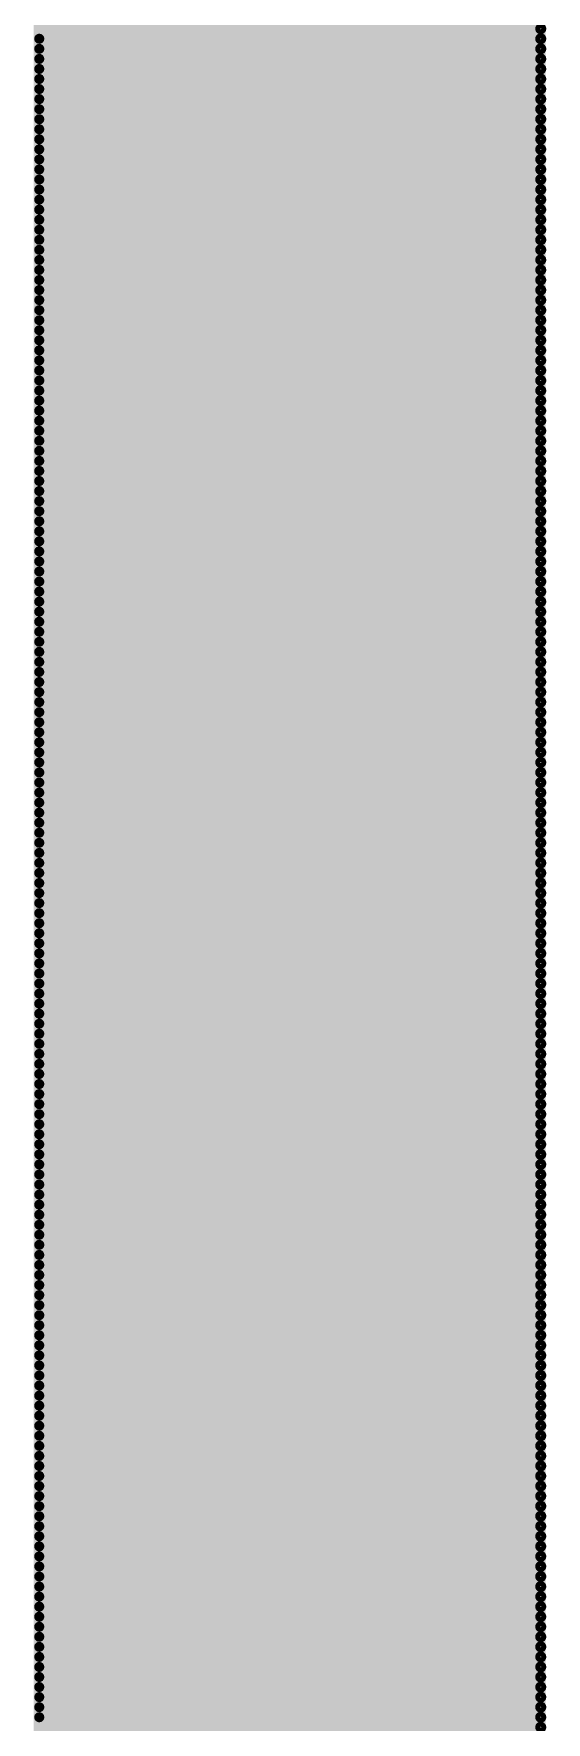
# Model space of a CAD drawing. Extents: x 0.24 to 7.39, y 0.21 to 4.62.
# Drawn here: x 7.0455 to 7.0966, y 0.8635 to 1.0315 of the extents above; entities that cross this region are included whole.
import ezdxf

# ---------------------------------------------------------------- set-up
doc = ezdxf.new("R2010")
doc.units = 0

msp = doc.modelspace()

# ---------------------------------------------------------------- linework, layer by layer
at = {"layer": 'TOP', "const_width": 0.001}
for points in [[(7.046, 0.771), (7.046, 1.296)], [(7.046, 0.846), (7.046, 1.296)], [(7.047, 0.772), (7.047, 1.296)], [(7.048, 0.773), (7.048, 1.296)], [(7.049, 0.774), (7.049, 1.296)], [(7.05, 0.775), (7.05, 1.296)], [(7.051, 0.775), (7.051, 1.296)], [(7.052, 0.776), (7.052, 1.296)], [(7.053, 0.777), (7.053, 1.296)], [(7.053, 0.778), (7.053, 1.296)], [(7.054, 0.779), (7.054, 1.296)], [(7.055, 0.78), (7.055, 1.296)], [(7.056, 0.781), (7.056, 1.296)], [(7.057, 0.782), (7.057, 1.296)], [(7.058, 0.783), (7.058, 1.296)], [(7.059, 0.784), (7.059, 1.296)], [(7.06, 0.784), (7.06, 1.296)], [(7.061, 0.785), (7.061, 1.296)], [(7.062, 0.786), (7.062, 1.296)], [(7.062, 0.787), (7.062, 1.296)], [(7.063, 0.788), (7.063, 1.296)], [(7.064, 0.789), (7.064, 1.296)], [(7.065, 0.79), (7.065, 1.296)], [(7.066, 0.791), (7.066, 1.296)], [(7.067, 0.792), (7.067, 1.296)], [(7.068, 0.793), (7.068, 1.296)], [(7.069, 0.793), (7.069, 1.296)], [(7.07, 0.794), (7.07, 1.296)], [(7.071, 0.795), (7.071, 1.296)], [(7.071, 0.796), (7.071, 1.296)], [(7.072, 0.797), (7.072, 1.296)], [(7.073, 0.798), (7.073, 1.296)], [(7.074, 0.799), (7.074, 1.296)], [(7.075, 0.8), (7.075, 1.296)], [(7.076, 0.801), (7.076, 1.296)], [(7.077, 0.802), (7.077, 1.296)], [(7.078, 0.802), (7.078, 1.296)], [(7.079, 0.803), (7.079, 1.296)], [(7.08, 0.804), (7.08, 1.296)], [(7.08, 0.805), (7.08, 1.296)], [(7.081, 0.806), (7.081, 1.296)], [(7.082, 0.807), (7.082, 1.296)], [(7.083, 0.808), (7.083, 1.296)], [(7.084, 0.809), (7.084, 1.296)], [(7.085, 0.81), (7.085, 1.296)], [(7.086, 0.811), (7.086, 1.296)], [(7.087, 0.811), (7.087, 1.296)], [(7.088, 0.812), (7.088, 1.296)], [(7.089, 0.813), (7.089, 1.296)], [(7.089, 0.814), (7.089, 1.296)], [(7.09, 0.815), (7.09, 1.296)], [(7.091, 0.816), (7.091, 1.296)], [(7.092, 0.817), (7.092, 1.296)], [(7.093, 0.818), (7.093, 1.296)], [(7.094, 0.819), (7.094, 1.296)], [(7.095, 0.82), (7.095, 1.296)], [(7.096, 0.821), (7.096, 1.296)], [(7.046, 1.031), (7.096, 1.031)], [(7.046, 1.03), (7.096, 1.03)], [(7.046, 1.029), (7.096, 1.029)], [(7.046, 1.028), (7.096, 1.028)], [(7.046, 1.027), (7.096, 1.027)], [(7.046, 1.026), (7.096, 1.026)], [(7.046, 1.025), (7.096, 1.025)], [(7.046, 1.024), (7.096, 1.024)], [(7.046, 1.024), (7.096, 1.024)], [(7.046, 1.023), (7.096, 1.023)], [(7.046, 1.022), (7.096, 1.022)], [(7.046, 1.021), (7.096, 1.021)], [(7.046, 1.02), (7.096, 1.02)], [(7.046, 1.019), (7.096, 1.019)], [(7.046, 1.018), (7.096, 1.018)], [(7.046, 1.017), (7.096, 1.017)], [(7.046, 1.016), (7.096, 1.016)], [(7.046, 1.015), (7.096, 1.015)], [(7.046, 1.015), (7.096, 1.015)], [(7.046, 1.014), (7.096, 1.014)], [(7.046, 1.013), (7.096, 1.013)], [(7.046, 1.012), (7.096, 1.012)], [(7.046, 1.011), (7.096, 1.011)], [(7.046, 1.01), (7.096, 1.01)], [(7.046, 1.009), (7.096, 1.009)], [(7.046, 1.008), (7.096, 1.008)], [(7.046, 1.007), (7.096, 1.007)], [(7.046, 1.006), (7.096, 1.006)], [(7.046, 1.006), (7.096, 1.006)], [(7.046, 1.005), (7.096, 1.005)], [(7.046, 1.004), (7.096, 1.004)], [(7.046, 1.003), (7.096, 1.003)], [(7.046, 1.002), (7.096, 1.002)], [(7.046, 1.001), (7.096, 1.001)], [(7.046, 1), (7.096, 1)], [(7.046, 0.999), (7.096, 0.999)], [(7.046, 0.998), (7.096, 0.998)], [(7.046, 0.997), (7.096, 0.997)], [(7.046, 0.997), (7.096, 0.997)], [(7.046, 0.996), (7.096, 0.996)], [(7.046, 0.995), (7.096, 0.995)], [(7.046, 0.994), (7.096, 0.994)], [(7.046, 0.993), (7.096, 0.993)], [(7.046, 0.992), (7.096, 0.992)], [(7.046, 0.991), (7.096, 0.991)], [(7.046, 0.99), (7.096, 0.99)], [(7.046, 0.989), (7.096, 0.989)], [(7.046, 0.988), (7.096, 0.988)], [(7.046, 0.988), (7.096, 0.988)], [(7.046, 0.987), (7.096, 0.987)], [(7.046, 0.986), (7.096, 0.986)], [(7.046, 0.985), (7.096, 0.985)], [(7.046, 0.984), (7.096, 0.984)], [(7.046, 0.983), (7.096, 0.983)], [(7.046, 0.982), (7.096, 0.982)], [(7.046, 0.981), (7.096, 0.981)], [(7.046, 0.98), (7.096, 0.98)], [(7.046, 0.979), (7.096, 0.979)], [(7.046, 0.979), (7.096, 0.979)], [(7.046, 0.978), (7.096, 0.978)], [(7.046, 0.977), (7.096, 0.977)], [(7.046, 0.976), (7.096, 0.976)], [(7.046, 0.975), (7.096, 0.975)], [(7.046, 0.974), (7.096, 0.974)], [(7.046, 0.973), (7.096, 0.973)], [(7.046, 0.972), (7.096, 0.972)], [(7.046, 0.971), (7.096, 0.971)], [(7.046, 0.97), (7.096, 0.97)], [(7.046, 0.97), (7.096, 0.97)], [(7.046, 0.969), (7.096, 0.969)], [(7.046, 0.968), (7.096, 0.968)], [(7.046, 0.967), (7.096, 0.967)], [(7.046, 0.966), (7.096, 0.966)], [(7.046, 0.965), (7.096, 0.965)], [(7.046, 0.964), (7.096, 0.964)], [(7.046, 0.963), (7.096, 0.963)], [(7.046, 0.962), (7.096, 0.962)], [(7.046, 0.961), (7.096, 0.961)], [(7.046, 0.961), (7.096, 0.961)], [(7.046, 0.96), (7.096, 0.96)], [(7.046, 0.959), (7.096, 0.959)], [(7.046, 0.958), (7.096, 0.958)], [(7.046, 0.957), (7.096, 0.957)], [(7.046, 0.956), (7.096, 0.956)], [(7.046, 0.955), (7.096, 0.955)], [(7.046, 0.954), (7.096, 0.954)], [(7.046, 0.953), (7.096, 0.953)], [(7.046, 0.952), (7.096, 0.952)], [(7.046, 0.952), (7.096, 0.952)], [(7.046, 0.951), (7.096, 0.951)], [(7.046, 0.95), (7.096, 0.95)], [(7.046, 0.949), (7.096, 0.949)], [(7.046, 0.948), (7.096, 0.948)], [(7.046, 0.947), (7.096, 0.947)], [(7.046, 0.946), (7.096, 0.946)], [(7.046, 0.945), (7.096, 0.945)], [(7.046, 0.944), (7.096, 0.944)], [(7.046, 0.943), (7.096, 0.943)], [(7.046, 0.943), (7.096, 0.943)], [(7.046, 0.942), (7.096, 0.942)], [(7.046, 0.941), (7.096, 0.941)], [(7.046, 0.94), (7.096, 0.94)], [(7.046, 0.939), (7.096, 0.939)], [(7.046, 0.938), (7.096, 0.938)], [(7.046, 0.937), (7.096, 0.937)], [(7.046, 0.936), (7.096, 0.936)], [(7.046, 0.935), (7.096, 0.935)], [(7.046, 0.934), (7.096, 0.934)], [(7.046, 0.934), (7.096, 0.934)], [(7.046, 0.933), (7.096, 0.933)], [(7.046, 0.932), (7.096, 0.932)], [(7.046, 0.931), (7.096, 0.931)], [(7.046, 0.93), (7.096, 0.93)], [(7.046, 0.929), (7.096, 0.929)], [(7.046, 0.928), (7.096, 0.928)], [(7.046, 0.927), (7.096, 0.927)], [(7.046, 0.926), (7.096, 0.926)], [(7.046, 0.925), (7.096, 0.925)], [(7.046, 0.925), (7.096, 0.925)], [(7.046, 0.924), (7.096, 0.924)], [(7.046, 0.923), (7.096, 0.923)], [(7.046, 0.922), (7.096, 0.922)], [(7.046, 0.921), (7.096, 0.921)], [(7.046, 0.92), (7.096, 0.92)], [(7.046, 0.919), (7.096, 0.919)], [(7.046, 0.918), (7.096, 0.918)], [(7.046, 0.917), (7.096, 0.917)], [(7.046, 0.916), (7.096, 0.916)], [(7.046, 0.916), (7.096, 0.916)], [(7.046, 0.915), (7.096, 0.915)], [(7.046, 0.914), (7.096, 0.914)], [(7.046, 0.913), (7.096, 0.913)], [(7.046, 0.912), (7.096, 0.912)], [(7.046, 0.911), (7.096, 0.911)], [(7.046, 0.91), (7.096, 0.91)], [(7.046, 0.909), (7.096, 0.909)], [(7.046, 0.908), (7.096, 0.908)], [(7.046, 0.907), (7.096, 0.907)], [(7.046, 0.907), (7.096, 0.907)], [(7.046, 0.906), (7.096, 0.906)], [(7.046, 0.905), (7.096, 0.905)], [(7.046, 0.904), (7.096, 0.904)], [(7.046, 0.903), (7.096, 0.903)], [(7.046, 0.902), (7.096, 0.902)], [(7.046, 0.901), (7.096, 0.901)], [(7.046, 0.9), (7.096, 0.9)], [(7.046, 0.899), (7.096, 0.899)], [(7.046, 0.898), (7.096, 0.898)], [(7.046, 0.898), (7.096, 0.898)], [(7.046, 0.897), (7.096, 0.897)], [(7.046, 0.896), (7.096, 0.896)], [(7.046, 0.895), (7.096, 0.895)], [(7.046, 0.894), (7.096, 0.894)], [(7.046, 0.893), (7.096, 0.893)], [(7.046, 0.892), (7.096, 0.892)], [(7.046, 0.891), (7.096, 0.891)], [(7.046, 0.89), (7.096, 0.89)], [(7.046, 0.889), (7.096, 0.889)], [(7.046, 0.889), (7.096, 0.889)], [(7.046, 0.888), (7.096, 0.888)], [(7.046, 0.887), (7.096, 0.887)], [(7.046, 0.886), (7.096, 0.886)], [(7.046, 0.885), (7.096, 0.885)], [(7.046, 0.884), (7.096, 0.884)], [(7.046, 0.883), (7.096, 0.883)], [(7.046, 0.882), (7.096, 0.882)], [(7.046, 0.881), (7.096, 0.881)], [(7.046, 0.88), (7.096, 0.88)], [(7.046, 0.88), (7.096, 0.88)], [(7.046, 0.879), (7.096, 0.879)], [(7.046, 0.878), (7.096, 0.878)], [(7.046, 0.877), (7.096, 0.877)], [(7.046, 0.876), (7.096, 0.876)], [(7.046, 0.875), (7.096, 0.875)], [(7.046, 0.874), (7.096, 0.874)], [(7.046, 0.873), (7.096, 0.873)], [(7.046, 0.872), (7.096, 0.872)], [(7.046, 0.871), (7.096, 0.871)], [(7.046, 0.871), (7.096, 0.871)], [(7.046, 0.87), (7.096, 0.87)], [(7.046, 0.869), (7.096, 0.869)], [(7.046, 0.868), (7.096, 0.868)], [(7.046, 0.867), (7.096, 0.867)], [(7.046, 0.866), (7.096, 0.866)], [(7.046, 0.865), (7.096, 0.865)], [(7.046, 0.864), (7.096, 0.864)], [(7.046, 0.863), (7.096, 0.863)]]:
    msp.add_lwpolyline(points, dxfattribs=at)
at = {"layer": 'TOP', "const_width": 0.0005}
for points in [[(7.0957, 1.032, 1), (7.0963, 1.032, 1)], [(7.0957, 1.031, 1), (7.0963, 1.031, 1)], [(7.0458, 1.031, 1), (7.0463, 1.031, 1)], [(7.0458, 1.03, 1), (7.0463, 1.03, 1)], [(7.0957, 1.03, 1), (7.0963, 1.03, 1)], [(7.0458, 1.029, 1), (7.0463, 1.029, 1)], [(7.0458, 1.028, 1), (7.0463, 1.028, 1)], [(7.0957, 1.029, 1), (7.0963, 1.029, 1)], [(7.0957, 1.028, 1), (7.0963, 1.028, 1)], [(7.0458, 1.027, 1), (7.0463, 1.027, 1)], [(7.0458, 1.026, 1), (7.0463, 1.026, 1)], [(7.0957, 1.027, 1), (7.0963, 1.027, 1)], [(7.0957, 1.026, 1), (7.0963, 1.026, 1)], [(7.0458, 1.025, 1), (7.0463, 1.025, 1)], [(7.0957, 1.025, 1), (7.0963, 1.025, 1)], [(7.0458, 1.024, 1), (7.0463, 1.024, 1)], [(7.0458, 1.024, 1), (7.0463, 1.024, 1)], [(7.0458, 1.023, 1), (7.0463, 1.023, 1)], [(7.0957, 1.024, 1), (7.0963, 1.024, 1)], [(7.0957, 1.024, 1), (7.0963, 1.024, 1)], [(7.0957, 1.023, 1), (7.0963, 1.023, 1)], [(7.0458, 1.022, 1), (7.0463, 1.022, 1)], [(7.0458, 1.021, 1), (7.0463, 1.021, 1)], [(7.0957, 1.022, 1), (7.0963, 1.022, 1)], [(7.0957, 1.021, 1), (7.0963, 1.021, 1)], [(7.0458, 1.02, 1), (7.0463, 1.02, 1)], [(7.0957, 1.02, 1), (7.0963, 1.02, 1)], [(7.0458, 1.019, 1), (7.0463, 1.019, 1)], [(7.0458, 1.018, 1), (7.0463, 1.018, 1)], [(7.0957, 1.019, 1), (7.0963, 1.019, 1)], [(7.0957, 1.018, 1), (7.0963, 1.018, 1)], [(7.0458, 1.017, 1), (7.0463, 1.017, 1)], [(7.0458, 1.016, 1), (7.0463, 1.016, 1)], [(7.0957, 1.017, 1), (7.0963, 1.017, 1)], [(7.0957, 1.016, 1), (7.0963, 1.016, 1)], [(7.0458, 1.015, 1), (7.0463, 1.015, 1)], [(7.0458, 1.015, 1), (7.0463, 1.015, 1)], [(7.0957, 1.015, 1), (7.0963, 1.015, 1)], [(7.0957, 1.015, 1), (7.0963, 1.015, 1)], [(7.0458, 1.014, 1), (7.0463, 1.014, 1)], [(7.0458, 1.013, 1), (7.0463, 1.013, 1)], [(7.0957, 1.014, 1), (7.0963, 1.014, 1)], [(7.0957, 1.013, 1), (7.0963, 1.013, 1)], [(7.0458, 1.012, 1), (7.0463, 1.012, 1)], [(7.0458, 1.011, 1), (7.0463, 1.011, 1)], [(7.0957, 1.012, 1), (7.0963, 1.012, 1)], [(7.0957, 1.011, 1), (7.0963, 1.011, 1)], [(7.0458, 1.01, 1), (7.0463, 1.01, 1)], [(7.0957, 1.01, 1), (7.0963, 1.01, 1)], [(7.0458, 1.009, 1), (7.0463, 1.009, 1)], [(7.0458, 1.008, 1), (7.0463, 1.008, 1)], [(7.0957, 1.009, 1), (7.0963, 1.009, 1)], [(7.0957, 1.008, 1), (7.0963, 1.008, 1)], [(7.0458, 1.007, 1), (7.0463, 1.007, 1)], [(7.0458, 1.006, 1), (7.0463, 1.006, 1)], [(7.0458, 1.006, 1), (7.0463, 1.006, 1)], [(7.0957, 1.007, 1), (7.0963, 1.007, 1)], [(7.0957, 1.006, 1), (7.0963, 1.006, 1)], [(7.0957, 1.006, 1), (7.0963, 1.006, 1)], [(7.0458, 1.005, 1), (7.0463, 1.005, 1)], [(7.0957, 1.005, 1), (7.0963, 1.005, 1)], [(7.0458, 1.004, 1), (7.0463, 1.004, 1)], [(7.0458, 1.003, 1), (7.0463, 1.003, 1)], [(7.0957, 1.004, 1), (7.0963, 1.004, 1)], [(7.0957, 1.003, 1), (7.0963, 1.003, 1)], [(7.0458, 1.002, 1), (7.0463, 1.002, 1)], [(7.0458, 1.001, 1), (7.0463, 1.001, 1)], [(7.0957, 1.002, 1), (7.0963, 1.002, 1)], [(7.0957, 1.001, 1), (7.0963, 1.001, 1)], [(7.0458, 1, 1), (7.0463, 1, 1)], [(7.0957, 1, 1), (7.0963, 1, 1)], [(7.0458, 0.999, 1), (7.0463, 0.999, 1)], [(7.0458, 0.998, 1), (7.0463, 0.998, 1)], [(7.0957, 0.999, 1), (7.0963, 0.999, 1)], [(7.0957, 0.998, 1), (7.0963, 0.998, 1)], [(7.0458, 0.997, 1), (7.0463, 0.997, 1)], [(7.0458, 0.997, 1), (7.0463, 0.997, 1)], [(7.0458, 0.996, 1), (7.0463, 0.996, 1)], [(7.0957, 0.997, 1), (7.0963, 0.997, 1)], [(7.0957, 0.997, 1), (7.0963, 0.997, 1)], [(7.0957, 0.996, 1), (7.0963, 0.996, 1)], [(7.0458, 0.995, 1), (7.0463, 0.995, 1)], [(7.0957, 0.995, 1), (7.0963, 0.995, 1)], [(7.0458, 0.994, 1), (7.0463, 0.994, 1)], [(7.0458, 0.993, 1), (7.0463, 0.993, 1)], [(7.0957, 0.994, 1), (7.0963, 0.994, 1)], [(7.0957, 0.993, 1), (7.0963, 0.993, 1)], [(7.0458, 0.992, 1), (7.0463, 0.992, 1)], [(7.0458, 0.991, 1), (7.0463, 0.991, 1)], [(7.0957, 0.992, 1), (7.0963, 0.992, 1)], [(7.0957, 0.991, 1), (7.0963, 0.991, 1)], [(7.0458, 0.99, 1), (7.0463, 0.99, 1)], [(7.0957, 0.99, 1), (7.0963, 0.99, 1)], [(7.0957, 0.989, 1), (7.0963, 0.989, 1)], [(7.0458, 0.989, 1), (7.0463, 0.989, 1)], [(7.0458, 0.988, 1), (7.0463, 0.988, 1)], [(7.0458, 0.988, 1), (7.0463, 0.988, 1)], [(7.0957, 0.988, 1), (7.0963, 0.988, 1)], [(7.0957, 0.988, 1), (7.0963, 0.988, 1)], [(7.0458, 0.987, 1), (7.0463, 0.987, 1)], [(7.0458, 0.986, 1), (7.0463, 0.986, 1)], [(7.0957, 0.987, 1), (7.0963, 0.987, 1)], [(7.0957, 0.986, 1), (7.0963, 0.986, 1)], [(7.0458, 0.985, 1), (7.0463, 0.985, 1)], [(7.0458, 0.984, 1), (7.0463, 0.984, 1)], [(7.0957, 0.985, 1), (7.0963, 0.985, 1)], [(7.0957, 0.984, 1), (7.0963, 0.984, 1)], [(7.0458, 0.983, 1), (7.0463, 0.983, 1)], [(7.0957, 0.983, 1), (7.0963, 0.983, 1)], [(7.0458, 0.982, 1), (7.0463, 0.982, 1)], [(7.0458, 0.981, 1), (7.0463, 0.981, 1)], [(7.0957, 0.982, 1), (7.0963, 0.982, 1)], [(7.0957, 0.981, 1), (7.0963, 0.981, 1)], [(7.0458, 0.98, 1), (7.0463, 0.98, 1)], [(7.0458, 0.979, 1), (7.0463, 0.979, 1)], [(7.0458, 0.979, 1), (7.0463, 0.979, 1)], [(7.0957, 0.98, 1), (7.0963, 0.98, 1)], [(7.0957, 0.979, 1), (7.0963, 0.979, 1)], [(7.0957, 0.979, 1), (7.0963, 0.979, 1)], [(7.0458, 0.978, 1), (7.0463, 0.978, 1)], [(7.0957, 0.978, 1), (7.0963, 0.978, 1)], [(7.0458, 0.977, 1), (7.0463, 0.977, 1)], [(7.0458, 0.976, 1), (7.0463, 0.976, 1)], [(7.0957, 0.977, 1), (7.0963, 0.977, 1)], [(7.0957, 0.976, 1), (7.0963, 0.976, 1)], [(7.0458, 0.975, 1), (7.0463, 0.975, 1)], [(7.0458, 0.974, 1), (7.0463, 0.974, 1)], [(7.0957, 0.975, 1), (7.0963, 0.975, 1)], [(7.0957, 0.974, 1), (7.0963, 0.974, 1)], [(7.0458, 0.973, 1), (7.0463, 0.973, 1)], [(7.0957, 0.973, 1), (7.0963, 0.973, 1)], [(7.0458, 0.972, 1), (7.0463, 0.972, 1)], [(7.0458, 0.971, 1), (7.0463, 0.971, 1)], [(7.0957, 0.972, 1), (7.0963, 0.972, 1)], [(7.0957, 0.971, 1), (7.0963, 0.971, 1)], [(7.0458, 0.97, 1), (7.0463, 0.97, 1)], [(7.0458, 0.97, 1), (7.0463, 0.97, 1)], [(7.0458, 0.969, 1), (7.0463, 0.969, 1)], [(7.0957, 0.97, 1), (7.0963, 0.97, 1)], [(7.0957, 0.97, 1), (7.0963, 0.97, 1)], [(7.0957, 0.969, 1), (7.0963, 0.969, 1)], [(7.0458, 0.968, 1), (7.0463, 0.968, 1)], [(7.0957, 0.968, 1), (7.0963, 0.968, 1)], [(7.0458, 0.967, 1), (7.0463, 0.967, 1)], [(7.0458, 0.966, 1), (7.0463, 0.966, 1)], [(7.0957, 0.967, 1), (7.0963, 0.967, 1)], [(7.0957, 0.966, 1), (7.0963, 0.966, 1)], [(7.0458, 0.965, 1), (7.0463, 0.965, 1)], [(7.0458, 0.964, 1), (7.0463, 0.964, 1)], [(7.0957, 0.965, 1), (7.0963, 0.965, 1)], [(7.0957, 0.964, 1), (7.0963, 0.964, 1)], [(7.0458, 0.963, 1), (7.0463, 0.963, 1)], [(7.0957, 0.963, 1), (7.0963, 0.963, 1)], [(7.0458, 0.962, 1), (7.0463, 0.962, 1)], [(7.0458, 0.961, 1), (7.0463, 0.961, 1)], [(7.0458, 0.961, 1), (7.0463, 0.961, 1)], [(7.0957, 0.962, 1), (7.0963, 0.962, 1)], [(7.0957, 0.961, 1), (7.0963, 0.961, 1)], [(7.0957, 0.961, 1), (7.0963, 0.961, 1)], [(7.0458, 0.96, 1), (7.0463, 0.96, 1)], [(7.0458, 0.959, 1), (7.0463, 0.959, 1)], [(7.0957, 0.96, 1), (7.0963, 0.96, 1)], [(7.0957, 0.959, 1), (7.0963, 0.959, 1)], [(7.0458, 0.958, 1), (7.0463, 0.958, 1)], [(7.0957, 0.958, 1), (7.0963, 0.958, 1)], [(7.0458, 0.957, 1), (7.0463, 0.957, 1)], [(7.0458, 0.956, 1), (7.0463, 0.956, 1)], [(7.0957, 0.957, 1), (7.0963, 0.957, 1)], [(7.0957, 0.956, 1), (7.0963, 0.956, 1)], [(7.0458, 0.955, 1), (7.0463, 0.955, 1)], [(7.0458, 0.954, 1), (7.0463, 0.954, 1)], [(7.0957, 0.955, 1), (7.0963, 0.955, 1)], [(7.0957, 0.954, 1), (7.0963, 0.954, 1)], [(7.0458, 0.953, 1), (7.0463, 0.953, 1)], [(7.0957, 0.953, 1), (7.0963, 0.953, 1)], [(7.0458, 0.952, 1), (7.0463, 0.952, 1)], [(7.0458, 0.952, 1), (7.0463, 0.952, 1)], [(7.0458, 0.951, 1), (7.0463, 0.951, 1)], [(7.0957, 0.952, 1), (7.0963, 0.952, 1)], [(7.0957, 0.952, 1), (7.0963, 0.952, 1)], [(7.0957, 0.951, 1), (7.0963, 0.951, 1)], [(7.0458, 0.95, 1), (7.0463, 0.95, 1)], [(7.0458, 0.949, 1), (7.0463, 0.949, 1)], [(7.0957, 0.95, 1), (7.0963, 0.95, 1)], [(7.0957, 0.949, 1), (7.0963, 0.949, 1)], [(7.0458, 0.948, 1), (7.0463, 0.948, 1)], [(7.0957, 0.948, 1), (7.0963, 0.948, 1)], [(7.0957, 0.947, 1), (7.0963, 0.947, 1)], [(7.0458, 0.947, 1), (7.0463, 0.947, 1)], [(7.0458, 0.946, 1), (7.0463, 0.946, 1)], [(7.0957, 0.946, 1), (7.0963, 0.946, 1)], [(7.0458, 0.945, 1), (7.0463, 0.945, 1)], [(7.0458, 0.944, 1), (7.0463, 0.944, 1)], [(7.0957, 0.945, 1), (7.0963, 0.945, 1)], [(7.0957, 0.944, 1), (7.0963, 0.944, 1)], [(7.0458, 0.943, 1), (7.0463, 0.943, 1)], [(7.0458, 0.943, 1), (7.0463, 0.943, 1)], [(7.0458, 0.942, 1), (7.0463, 0.942, 1)], [(7.0957, 0.943, 1), (7.0963, 0.943, 1)], [(7.0957, 0.943, 1), (7.0963, 0.943, 1)], [(7.0957, 0.942, 1), (7.0963, 0.942, 1)], [(7.0458, 0.941, 1), (7.0463, 0.941, 1)], [(7.0957, 0.941, 1), (7.0963, 0.941, 1)], [(7.0458, 0.94, 1), (7.0463, 0.94, 1)], [(7.0458, 0.939, 1), (7.0463, 0.939, 1)], [(7.0957, 0.94, 1), (7.0963, 0.94, 1)], [(7.0957, 0.939, 1), (7.0963, 0.939, 1)], [(7.0458, 0.938, 1), (7.0463, 0.938, 1)], [(7.0458, 0.937, 1), (7.0463, 0.937, 1)], [(7.0957, 0.938, 1), (7.0963, 0.938, 1)], [(7.0957, 0.937, 1), (7.0963, 0.937, 1)], [(7.0458, 0.936, 1), (7.0463, 0.936, 1)], [(7.0957, 0.936, 1), (7.0963, 0.936, 1)], [(7.0458, 0.935, 1), (7.0463, 0.935, 1)], [(7.0458, 0.934, 1), (7.0463, 0.934, 1)], [(7.0458, 0.934, 1), (7.0463, 0.934, 1)], [(7.0957, 0.935, 1), (7.0963, 0.935, 1)], [(7.0957, 0.934, 1), (7.0963, 0.934, 1)], [(7.0957, 0.934, 1), (7.0963, 0.934, 1)], [(7.0458, 0.933, 1), (7.0463, 0.933, 1)], [(7.0458, 0.932, 1), (7.0463, 0.932, 1)], [(7.0957, 0.933, 1), (7.0963, 0.933, 1)], [(7.0957, 0.932, 1), (7.0963, 0.932, 1)], [(7.0458, 0.931, 1), (7.0463, 0.931, 1)], [(7.0957, 0.931, 1), (7.0963, 0.931, 1)], [(7.0458, 0.93, 1), (7.0463, 0.93, 1)], [(7.0458, 0.929, 1), (7.0463, 0.929, 1)], [(7.0957, 0.93, 1), (7.0963, 0.93, 1)], [(7.0957, 0.929, 1), (7.0963, 0.929, 1)], [(7.0458, 0.928, 1), (7.0463, 0.928, 1)], [(7.0458, 0.927, 1), (7.0463, 0.927, 1)], [(7.0957, 0.928, 1), (7.0963, 0.928, 1)], [(7.0957, 0.927, 1), (7.0963, 0.927, 1)], [(7.0458, 0.926, 1), (7.0463, 0.926, 1)], [(7.0957, 0.926, 1), (7.0963, 0.926, 1)], [(7.0458, 0.925, 1), (7.0463, 0.925, 1)], [(7.0458, 0.925, 1), (7.0463, 0.925, 1)], [(7.0458, 0.924, 1), (7.0463, 0.924, 1)], [(7.0957, 0.925, 1), (7.0963, 0.925, 1)], [(7.0957, 0.925, 1), (7.0963, 0.925, 1)], [(7.0957, 0.924, 1), (7.0963, 0.924, 1)], [(7.0458, 0.923, 1), (7.0463, 0.923, 1)], [(7.0458, 0.922, 1), (7.0463, 0.922, 1)], [(7.0957, 0.923, 1), (7.0963, 0.923, 1)], [(7.0957, 0.922, 1), (7.0963, 0.922, 1)], [(7.0458, 0.921, 1), (7.0463, 0.921, 1)], [(7.0957, 0.921, 1), (7.0963, 0.921, 1)], [(7.0458, 0.92, 1), (7.0463, 0.92, 1)], [(7.0458, 0.919, 1), (7.0463, 0.919, 1)], [(7.0957, 0.92, 1), (7.0963, 0.92, 1)], [(7.0957, 0.919, 1), (7.0963, 0.919, 1)], [(7.0458, 0.918, 1), (7.0463, 0.918, 1)], [(7.0458, 0.917, 1), (7.0463, 0.917, 1)], [(7.0957, 0.918, 1), (7.0963, 0.918, 1)], [(7.0957, 0.917, 1), (7.0963, 0.917, 1)], [(7.0458, 0.916, 1), (7.0463, 0.916, 1)], [(7.0458, 0.916, 1), (7.0463, 0.916, 1)], [(7.0957, 0.916, 1), (7.0963, 0.916, 1)], [(7.0957, 0.916, 1), (7.0963, 0.916, 1)], [(7.0458, 0.915, 1), (7.0463, 0.915, 1)], [(7.0458, 0.914, 1), (7.0463, 0.914, 1)], [(7.0957, 0.915, 1), (7.0963, 0.915, 1)], [(7.0957, 0.914, 1), (7.0963, 0.914, 1)], [(7.0458, 0.913, 1), (7.0463, 0.913, 1)], [(7.0458, 0.912, 1), (7.0463, 0.912, 1)], [(7.0957, 0.913, 1), (7.0963, 0.913, 1)], [(7.0957, 0.912, 1), (7.0963, 0.912, 1)], [(7.0458, 0.911, 1), (7.0463, 0.911, 1)], [(7.0957, 0.911, 1), (7.0963, 0.911, 1)], [(7.0458, 0.91, 1), (7.0463, 0.91, 1)], [(7.0458, 0.909, 1), (7.0463, 0.909, 1)], [(7.0957, 0.91, 1), (7.0963, 0.91, 1)], [(7.0957, 0.909, 1), (7.0963, 0.909, 1)], [(7.0458, 0.908, 1), (7.0463, 0.908, 1)], [(7.0458, 0.907, 1), (7.0463, 0.907, 1)], [(7.0458, 0.907, 1), (7.0463, 0.907, 1)], [(7.0957, 0.908, 1), (7.0963, 0.908, 1)], [(7.0957, 0.907, 1), (7.0963, 0.907, 1)], [(7.0957, 0.907, 1), (7.0963, 0.907, 1)], [(7.0458, 0.906, 1), (7.0463, 0.906, 1)], [(7.0957, 0.906, 1), (7.0963, 0.906, 1)], [(7.0957, 0.905, 1), (7.0963, 0.905, 1)], [(7.0458, 0.905, 1), (7.0463, 0.905, 1)], [(7.0458, 0.904, 1), (7.0463, 0.904, 1)], [(7.0957, 0.904, 1), (7.0963, 0.904, 1)], [(7.0458, 0.903, 1), (7.0463, 0.903, 1)], [(7.0458, 0.902, 1), (7.0463, 0.902, 1)], [(7.0957, 0.903, 1), (7.0963, 0.903, 1)], [(7.0957, 0.902, 1), (7.0963, 0.902, 1)], [(7.0458, 0.901, 1), (7.0463, 0.901, 1)], [(7.0458, 0.9, 1), (7.0463, 0.9, 1)], [(7.0957, 0.901, 1), (7.0963, 0.901, 1)], [(7.0957, 0.9, 1), (7.0963, 0.9, 1)], [(7.0458, 0.899, 1), (7.0463, 0.899, 1)], [(7.0957, 0.899, 1), (7.0963, 0.899, 1)], [(7.0458, 0.898, 1), (7.0463, 0.898, 1)], [(7.0458, 0.898, 1), (7.0463, 0.898, 1)], [(7.0458, 0.897, 1), (7.0463, 0.897, 1)], [(7.0957, 0.898, 1), (7.0963, 0.898, 1)], [(7.0957, 0.898, 1), (7.0963, 0.898, 1)], [(7.0957, 0.897, 1), (7.0963, 0.897, 1)], [(7.0458, 0.896, 1), (7.0463, 0.896, 1)], [(7.0458, 0.895, 1), (7.0463, 0.895, 1)], [(7.0957, 0.896, 1), (7.0963, 0.896, 1)], [(7.0957, 0.895, 1), (7.0963, 0.895, 1)], [(7.0458, 0.894, 1), (7.0463, 0.894, 1)], [(7.0957, 0.894, 1), (7.0963, 0.894, 1)], [(7.0458, 0.893, 1), (7.0463, 0.893, 1)], [(7.0458, 0.892, 1), (7.0463, 0.892, 1)], [(7.0957, 0.893, 1), (7.0963, 0.893, 1)], [(7.0957, 0.892, 1), (7.0963, 0.892, 1)], [(7.0458, 0.891, 1), (7.0463, 0.891, 1)], [(7.0458, 0.89, 1), (7.0463, 0.89, 1)], [(7.0957, 0.891, 1), (7.0963, 0.891, 1)], [(7.0957, 0.89, 1), (7.0963, 0.89, 1)], [(7.0458, 0.889, 1), (7.0463, 0.889, 1)], [(7.0458, 0.889, 1), (7.0463, 0.889, 1)], [(7.0957, 0.889, 1), (7.0963, 0.889, 1)], [(7.0957, 0.889, 1), (7.0963, 0.889, 1)], [(7.0458, 0.888, 1), (7.0463, 0.888, 1)], [(7.0458, 0.887, 1), (7.0463, 0.887, 1)], [(7.0957, 0.888, 1), (7.0963, 0.888, 1)], [(7.0957, 0.887, 1), (7.0963, 0.887, 1)], [(7.0458, 0.886, 1), (7.0463, 0.886, 1)], [(7.0458, 0.885, 1), (7.0463, 0.885, 1)], [(7.0957, 0.886, 1), (7.0963, 0.886, 1)], [(7.0957, 0.885, 1), (7.0963, 0.885, 1)], [(7.0458, 0.884, 1), (7.0463, 0.884, 1)], [(7.0957, 0.884, 1), (7.0963, 0.884, 1)], [(7.0458, 0.883, 1), (7.0463, 0.883, 1)], [(7.0458, 0.882, 1), (7.0463, 0.882, 1)], [(7.0957, 0.883, 1), (7.0963, 0.883, 1)], [(7.0957, 0.882, 1), (7.0963, 0.882, 1)], [(7.0458, 0.881, 1), (7.0463, 0.881, 1)], [(7.0458, 0.88, 1), (7.0463, 0.88, 1)], [(7.0458, 0.88, 1), (7.0463, 0.88, 1)], [(7.0957, 0.881, 1), (7.0963, 0.881, 1)], [(7.0957, 0.88, 1), (7.0963, 0.88, 1)], [(7.0957, 0.88, 1), (7.0963, 0.88, 1)], [(7.0458, 0.879, 1), (7.0463, 0.879, 1)], [(7.0957, 0.879, 1), (7.0963, 0.879, 1)], [(7.0458, 0.878, 1), (7.0463, 0.878, 1)], [(7.0458, 0.877, 1), (7.0463, 0.877, 1)], [(7.0957, 0.878, 1), (7.0963, 0.878, 1)], [(7.0957, 0.877, 1), (7.0963, 0.877, 1)], [(7.0458, 0.876, 1), (7.0463, 0.876, 1)], [(7.0458, 0.875, 1), (7.0463, 0.875, 1)], [(7.0957, 0.876, 1), (7.0963, 0.876, 1)], [(7.0957, 0.875, 1), (7.0963, 0.875, 1)], [(7.0458, 0.874, 1), (7.0463, 0.874, 1)], [(7.0957, 0.874, 1), (7.0963, 0.874, 1)], [(7.0458, 0.873, 1), (7.0463, 0.873, 1)], [(7.0458, 0.872, 1), (7.0463, 0.872, 1)], [(7.0957, 0.873, 1), (7.0963, 0.873, 1)], [(7.0957, 0.872, 1), (7.0963, 0.872, 1)], [(7.0458, 0.871, 1), (7.0463, 0.871, 1)], [(7.0458, 0.871, 1), (7.0463, 0.871, 1)], [(7.0458, 0.87, 1), (7.0463, 0.87, 1)], [(7.0957, 0.871, 1), (7.0963, 0.871, 1)], [(7.0957, 0.871, 1), (7.0963, 0.871, 1)], [(7.0957, 0.87, 1), (7.0963, 0.87, 1)], [(7.0458, 0.869, 1), (7.0463, 0.869, 1)], [(7.0957, 0.869, 1), (7.0963, 0.869, 1)], [(7.0458, 0.868, 1), (7.0463, 0.868, 1)], [(7.0458, 0.867, 1), (7.0463, 0.867, 1)], [(7.0957, 0.868, 1), (7.0963, 0.868, 1)], [(7.0957, 0.867, 1), (7.0963, 0.867, 1)], [(7.0458, 0.866, 1), (7.0463, 0.866, 1)], [(7.0458, 0.865, 1), (7.0463, 0.865, 1)], [(7.0957, 0.866, 1), (7.0963, 0.866, 1)], [(7.0957, 0.865, 1), (7.0963, 0.865, 1)], [(7.0458, 0.864, 1), (7.0463, 0.864, 1)], [(7.0957, 0.864, 1), (7.0963, 0.864, 1)], [(7.0957, 0.863, 1), (7.0963, 0.863, 1)]]:
    msp.add_lwpolyline(points, format="xyb", close=True, dxfattribs=at)

doc.saveas('drawing.dxf')
